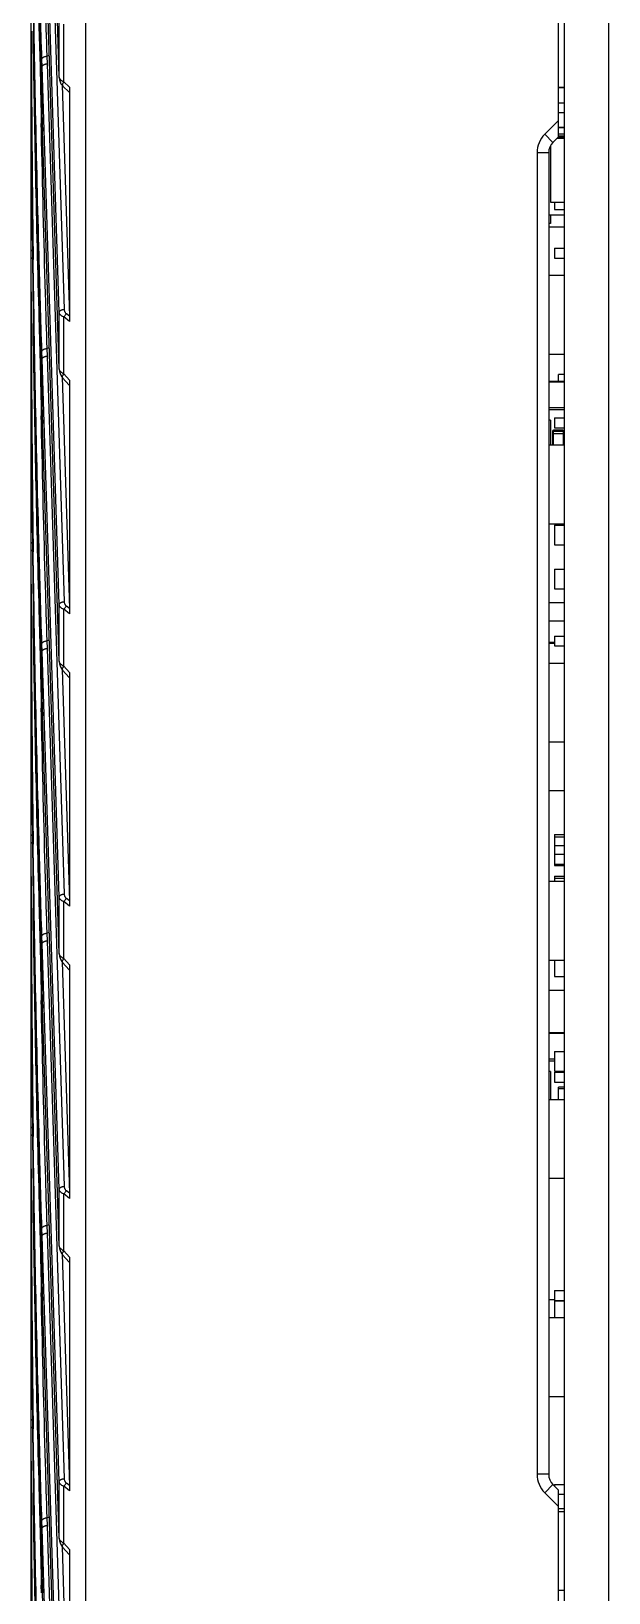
# Model space of a CAD drawing. Header units: millimetres. Extents: x 1409 to 26878, y 589 to 5187.
# Drawn here: x 1639.2 to 1669, y 1401.1 to 1481.6 of the extents above; entities that cross this region are included whole.
import ezdxf

# ---------------------------------------------------------------- set-up
doc = ezdxf.new("R2010")
doc.units = ezdxf.units.MM

msp = doc.modelspace()

# ---------------------------------------------------------------- linework, layer by layer
at = {"color": 7, "linetype": 'Continuous'}
for p, q in [((1666.7257, 1564.7998), (1666.7257, 1227.2998)), ((1669.0257, 1227.2998), (1669.0257, 1564.7998)), ((1639.2257, 1232.2555), (1639.2257, 1559.8441)), ((1642.0257, 1529.3441), (1642.0257, 1262.7555)), ((1640.671, 1479.2066), (1639.7876, 1506.9413)), ((1640.6713, 1479.2162), (1639.7878, 1506.9509)), ((1640.6713, 1467.0817), (1639.7878, 1494.8164)), ((1640.9447, 1467.2417), (1640.0613, 1494.9764)), ((1640.671, 1464.1638), (1639.8002, 1491.5024)), ((1640.6713, 1464.1733), (1639.8004, 1491.5119)), ((1666.4257, 1476.1248), (1666.4257, 1483.06)), ((1640.6713, 1479.2162), (1640.6713, 1482.194)), ((1640.9117, 1478.9633), (1640.9117, 1481.9411)), ((1639.2258, 1481.5778), (1639.2908, 1469.9594)), ((1639.7878, 1479.741), (1639.7753, 1480.1342)), ((1640.1564, 1480.3203), (1640.0488, 1480.2942)), ((1640.0613, 1479.901), (1640.0488, 1480.2942)), ((1639.7878, 1476.8327), (1639.7878, 1479.741)), ((1640.6713, 1452.0063), (1639.7878, 1479.741)), ((1640.9447, 1452.1663), (1640.0613, 1479.901)), ((1640.671, 1479.2066), (1640.6713, 1479.2162)), ((1640.8171, 1478.7926), (1641.1965, 1466.88)), ((1641.1891, 1478.4335), (1640.8604, 1478.7458)), ((1641.2008, 1478.6886), (1640.9117, 1478.9633)), ((1641.2008, 1478.6886), (1641.2008, 1466.6144)), ((1666.4257, 1478.7014), (1666.7257, 1478.7014)), ((1666.4257, 1478.6778), (1666.7257, 1478.6778)), ((1666.4257, 1477.8888), (1666.7257, 1477.8888)), ((1639.7878, 1476.8327), (1639.7834, 1476.9702)), ((1639.7878, 1476.8327), (1639.7837, 1476.9702)), ((1666.4257, 1476.9733), (1665.7211, 1476.2687)), ((1666.4257, 1477.3808), (1666.7257, 1477.3808)), ((1639.7526, 1476.4259), (1639.7442, 1476.8223)), ((1639.7876, 1476.8231), (1639.7878, 1476.8327)), ((1639.7876, 1476.8231), (1639.8002, 1476.427)), ((1639.7881, 1476.8231), (1639.7878, 1476.8327)), ((1639.7881, 1476.8231), (1639.7878, 1476.8327)), ((1639.8004, 1476.4366), (1639.7881, 1476.8231)), ((1639.8002, 1476.427), (1639.8004, 1476.4366)), ((1640.671, 1449.0884), (1639.8002, 1476.427)), ((1640.6713, 1449.098), (1639.8004, 1476.4366)), ((1666.1454, 1475.8445), (1665.7211, 1476.2687)), ((1666.4257, 1476.1248), (1666.1454, 1475.8445)), ((1666.4074, 1476.1065), (1666.7257, 1476.1065)), ((1666.4257, 1476.6185), (1666.7257, 1476.6185)), ((1666.7257, 1476.6139), (1666.4257, 1476.6139)), ((1666.7257, 1476.2639), (1666.4257, 1476.2639)), ((1666.4257, 1476.1816), (1666.7257, 1476.1816)), ((1665.3257, 1475.3142), (1665.3257, 1407.1605)), ((1665.9257, 1475.3142), (1665.3257, 1475.3142)), ((1665.9257, 1475.3142), (1665.9257, 1407.1605)), ((1666.0257, 1475.6844), (1666.0257, 1472.7577)), ((1666.3606, 1476.0597), (1666.7257, 1476.0597)), ((1665.9257, 1472.1176), (1666.7257, 1472.1176)), ((1666.0257, 1472.7577), (1666.7257, 1472.7577)), ((1666.0257, 1472.1176), (1666.0257, 1471.6639)), ((1666.2257, 1472.7577), (1666.2257, 1472.3808)), ((1666.2257, 1472.3808), (1666.7257, 1472.3808)), ((1666.0257, 1471.6639), (1665.9257, 1471.6639)), ((1665.9257, 1471.4918), (1666.7257, 1471.4918)), ((1639.2324, 1466.5024), (1639.2257, 1469.8066)), ((1639.2296, 1466.8982), (1639.2257, 1469.8066)), ((1666.2257, 1470.3888), (1666.2257, 1469.8808)), ((1666.2257, 1470.3888), (1666.7257, 1470.3888)), ((1666.2257, 1469.8808), (1666.7257, 1469.8808)), ((1665.9257, 1468.9918), (1666.7257, 1468.9918)), ((1639.2258, 1466.5025), (1639.2257, 1466.8982)), ((1639.2258, 1466.5024), (1639.2908, 1454.884)), ((1639.2307, 1466.5024), (1639.2296, 1466.8982)), ((1640.6713, 1464.1733), (1640.6713, 1467.0817)), ((1640.9117, 1463.9062), (1640.9117, 1466.8432)), ((1641.2008, 1466.6144), (1640.9117, 1466.8432)), ((1641.1965, 1466.88), (1641.0409, 1467.0032)), ((1639.7878, 1464.6656), (1639.7753, 1465.0589)), ((1640.1564, 1465.2449), (1640.0488, 1465.2188)), ((1640.0613, 1464.8256), (1640.0488, 1465.2188)), ((1640.9447, 1437.0909), (1640.0613, 1464.8256)), ((1665.9257, 1464.9278), (1666.7257, 1464.9278)), ((1639.7878, 1461.7573), (1639.7878, 1464.6656)), ((1640.6713, 1436.9309), (1639.7878, 1464.6656)), ((1640.671, 1464.1638), (1640.6713, 1464.1733)), ((1640.8163, 1463.7399), (1641.1965, 1451.8046)), ((1641.1896, 1463.3228), (1640.8444, 1463.7051)), ((1641.2008, 1463.586), (1640.9117, 1463.9062)), ((1641.2008, 1463.586), (1641.2008, 1451.539)), ((1666.7257, 1463.519), (1665.9257, 1463.519)), ((1665.9257, 1463.4897), (1666.7257, 1463.4897)), ((1666.4257, 1463.519), (1666.4257, 1463.869)), ((1666.7257, 1463.869), (1666.4257, 1463.869)), ((1639.7526, 1461.3505), (1639.7442, 1461.7469)), ((1639.7876, 1461.7477), (1639.7878, 1461.7573)), ((1639.7876, 1461.7477), (1639.8002, 1461.3516)), ((1639.7881, 1461.7478), (1639.7878, 1461.7573)), ((1639.7881, 1461.7478), (1639.7878, 1461.7573)), ((1639.8004, 1461.3612), (1639.7881, 1461.7478)), ((1666.7257, 1462.1483), (1665.9257, 1462.1483)), ((1665.9257, 1462.0776), (1666.7257, 1462.0776)), ((1666.2257, 1461.6388), (1666.2257, 1461.1308)), ((1666.2257, 1461.6388), (1666.7257, 1461.6388)), ((1639.8002, 1461.3516), (1639.8004, 1461.3612)), ((1640.671, 1434.013), (1639.8002, 1461.3516)), ((1640.6713, 1434.0226), (1639.8004, 1461.3612)), ((1666.0257, 1461.519), (1665.9257, 1461.519)), ((1666.0257, 1461.519), (1666.0257, 1460.2418)), ((1666.1257, 1460.9575), (1666.1257, 1460.2418)), ((1666.1257, 1460.9575), (1666.6757, 1460.9575)), ((1666.6757, 1460.8075), (1666.1257, 1460.8075)), ((1666.1757, 1460.2418), (1666.1757, 1461.0075)), ((1666.6757, 1461.0075), (1666.1757, 1461.0075)), ((1666.2257, 1461.1308), (1666.7257, 1461.1308)), ((1666.6757, 1461.0075), (1666.6757, 1460.2418)), ((1665.9257, 1460.2418), (1666.7257, 1460.2418)), ((1665.9257, 1456.1778), (1666.7257, 1456.1778)), ((1666.2257, 1456.1065), (1666.2257, 1455.0905)), ((1666.2257, 1456.1065), (1666.7257, 1456.1065)), ((1639.2324, 1451.427), (1639.2257, 1454.7312)), ((1639.2296, 1451.8228), (1639.2257, 1454.7312)), ((1666.2257, 1455.0905), (1666.7257, 1455.0905)), ((1666.2257, 1453.8445), (1666.2257, 1452.8285)), ((1666.2257, 1453.8445), (1666.7257, 1453.8445)), ((1666.2257, 1452.8285), (1666.7257, 1452.8285)), ((1640.6713, 1449.098), (1640.6713, 1452.0063)), ((1641.1965, 1451.8046), (1641.0409, 1451.9278)), ((1665.9257, 1452.1176), (1666.7257, 1452.1176)), ((1639.2258, 1451.4271), (1639.2257, 1451.8228)), ((1639.2258, 1451.427), (1639.2908, 1439.8086)), ((1639.2307, 1451.427), (1639.2296, 1451.8228)), ((1640.9117, 1448.8308), (1640.9117, 1451.7678)), ((1641.2008, 1451.539), (1640.9117, 1451.7678)), ((1665.9257, 1451.1778), (1666.7257, 1451.1778)), ((1666.2257, 1450.3888), (1666.2257, 1449.8808)), ((1666.2257, 1450.3888), (1666.7257, 1450.3888)), ((1639.7878, 1449.5902), (1639.7753, 1449.9835)), ((1640.6713, 1421.8555), (1639.7878, 1449.5902)), ((1639.7878, 1446.6819), (1639.7878, 1449.5902)), ((1640.1564, 1450.1695), (1640.0488, 1450.1435)), ((1640.0613, 1449.7502), (1640.0488, 1450.1435)), ((1640.9447, 1422.0155), (1640.0613, 1449.7502)), ((1666.2257, 1450.0547), (1665.9257, 1450.0547)), ((1665.9257, 1450.0254), (1666.2257, 1450.0254)), ((1666.2257, 1449.8808), (1666.7257, 1449.8808)), ((1640.671, 1449.0884), (1640.6713, 1449.098)), ((1641.2008, 1448.5106), (1640.9117, 1448.8308)), ((1665.9257, 1448.9918), (1666.7257, 1448.9918)), ((1640.8163, 1448.6646), (1641.1965, 1436.7292)), ((1641.1896, 1448.2474), (1640.8444, 1448.6297)), ((1641.2008, 1448.5106), (1641.2008, 1436.4636)), ((1639.7526, 1446.2751), (1639.7442, 1446.6715)), ((1639.7876, 1446.6724), (1639.7878, 1446.6819)), ((1639.7876, 1446.6724), (1639.8002, 1446.2762)), ((1639.7881, 1446.6724), (1639.7878, 1446.6819)), ((1639.7881, 1446.6724), (1639.7878, 1446.6819)), ((1639.8004, 1446.2858), (1639.7881, 1446.6724)), ((1639.8002, 1446.2762), (1639.8004, 1446.2858)), ((1640.6713, 1418.9472), (1639.8004, 1446.2858)), ((1640.671, 1418.9376), (1639.8002, 1446.2762)), ((1665.9257, 1444.9278), (1666.7257, 1444.9278)), ((1665.9257, 1442.4278), (1666.7257, 1442.4278)), ((1666.2257, 1440.1506), (1666.2257, 1438.5624)), ((1666.2257, 1440.1506), (1666.7257, 1440.1506)), ((1666.2257, 1440.0385), (1666.7257, 1440.0385)), ((1639.2324, 1436.3517), (1639.2257, 1439.6558)), ((1639.2296, 1436.7474), (1639.2257, 1439.6558)), ((1666.2257, 1439.5784), (1666.7257, 1439.5784)), ((1666.2257, 1439.1388), (1666.7257, 1439.1388)), ((1666.2257, 1438.6308), (1666.7257, 1438.6308)), ((1666.2257, 1438.5624), (1666.7257, 1438.5624)), ((1665.9257, 1437.7418), (1666.7257, 1437.7418)), ((1666.2257, 1438.0066), (1666.2257, 1437.7418)), ((1666.2257, 1438.0066), (1666.7257, 1438.0066)), ((1666.2257, 1437.8946), (1666.7257, 1437.8946)), ((1639.2258, 1436.3517), (1639.2257, 1436.7474)), ((1639.2307, 1436.3516), (1639.2296, 1436.7474)), ((1640.6713, 1434.0226), (1640.6713, 1436.9309)), ((1640.9117, 1433.7554), (1640.9117, 1436.6924)), ((1641.2008, 1436.4636), (1640.9117, 1436.6924)), ((1641.1965, 1436.7292), (1641.0409, 1436.8524)), ((1639.2258, 1436.3516), (1639.2908, 1424.7332)), ((1640.1564, 1435.0941), (1640.0488, 1435.0681)), ((1640.0613, 1434.6748), (1640.0488, 1435.0681)), ((1639.7878, 1434.5149), (1639.7753, 1434.9081)), ((1640.6713, 1406.7801), (1639.7878, 1434.5149)), ((1639.7878, 1431.6065), (1639.7878, 1434.5149)), ((1640.9447, 1406.9401), (1640.0613, 1434.6748)), ((1640.671, 1434.013), (1640.6713, 1434.0226)), ((1640.8163, 1433.5892), (1641.1965, 1421.6538)), ((1641.1896, 1433.172), (1640.8444, 1433.5543)), ((1641.2008, 1433.4353), (1640.9117, 1433.7554)), ((1641.2008, 1433.4353), (1641.2008, 1421.3882)), ((1665.9257, 1433.6778), (1666.7257, 1433.6778)), ((1666.2257, 1433.6778), (1666.2257, 1432.8285)), ((1666.2257, 1432.8285), (1666.7257, 1432.8285)), ((1665.9257, 1432.1176), (1666.7257, 1432.1176)), ((1639.7526, 1431.1998), (1639.7442, 1431.5961)), ((1639.7876, 1431.597), (1639.7878, 1431.6065)), ((1639.7876, 1431.597), (1639.8002, 1431.2008)), ((1639.7881, 1431.597), (1639.7878, 1431.6065)), ((1639.7881, 1431.597), (1639.7878, 1431.6065)), ((1639.8004, 1431.2104), (1639.7881, 1431.597)), ((1639.8002, 1431.2008), (1639.8004, 1431.2104)), ((1640.671, 1403.8622), (1639.8002, 1431.2008)), ((1640.6713, 1403.8718), (1639.8004, 1431.2104)), ((1666.7257, 1429.93), (1665.9257, 1429.93)), ((1665.9257, 1429.9007), (1666.7257, 1429.9007)), ((1666.2257, 1428.9681), (1666.2257, 1427.9521)), ((1666.2257, 1428.9681), (1666.7257, 1428.9681)), ((1666.2257, 1428.5593), (1665.9257, 1428.5593)), ((1665.9257, 1428.4886), (1666.2257, 1428.4886)), ((1666.0257, 1427.93), (1665.9257, 1427.93)), ((1666.0257, 1427.93), (1666.0257, 1426.4918)), ((1666.2257, 1427.9521), (1666.7257, 1427.9521)), ((1666.2257, 1427.8888), (1666.2257, 1427.3808)), ((1666.2257, 1427.8888), (1666.7257, 1427.8888)), ((1666.2257, 1427.3808), (1666.7257, 1427.3808)), ((1666.4257, 1426.4918), (1666.4257, 1427.13)), ((1666.7257, 1427.13), (1666.4257, 1427.13)), ((1666.7257, 1427.03), (1666.4257, 1427.03)), ((1665.9257, 1426.4918), (1666.7257, 1426.4918)), ((1639.2324, 1421.2763), (1639.2257, 1424.5805)), ((1639.2296, 1421.672), (1639.2257, 1424.5805)), ((1665.9257, 1422.4278), (1666.7257, 1422.4278)), ((1639.2258, 1421.2764), (1639.2257, 1421.672)), ((1639.2307, 1421.2763), (1639.2296, 1421.672)), ((1640.6713, 1418.9472), (1640.6713, 1421.8555)), ((1640.9117, 1418.68), (1640.9117, 1421.617)), ((1641.2008, 1421.3882), (1640.9117, 1421.617)), ((1641.1965, 1421.6538), (1641.0409, 1421.777)), ((1639.2258, 1421.2763), (1639.2908, 1409.6578)), ((1639.7878, 1419.4395), (1639.7753, 1419.8327)), ((1640.1564, 1420.0187), (1640.0488, 1419.9927)), ((1640.0613, 1419.5995), (1640.0488, 1419.9927)), ((1640.6713, 1391.7048), (1639.7878, 1419.4395)), ((1639.7878, 1416.5311), (1639.7878, 1419.4395)), ((1640.9447, 1391.8647), (1640.0613, 1419.5995)), ((1640.671, 1418.9376), (1640.6713, 1418.9472)), ((1640.8163, 1418.5138), (1641.1965, 1406.5785)), ((1641.1896, 1418.0966), (1640.8444, 1418.4789)), ((1641.2008, 1418.3599), (1640.9117, 1418.68)), ((1641.2008, 1418.3599), (1641.2008, 1406.3128)), ((1639.7526, 1416.1244), (1639.7442, 1416.5207)), ((1639.7876, 1416.5216), (1639.7878, 1416.5311)), ((1639.7876, 1416.5216), (1639.8002, 1416.1254)), ((1639.7881, 1416.5216), (1639.7878, 1416.5311)), ((1639.7881, 1416.5216), (1639.7878, 1416.5311)), ((1639.8004, 1416.135), (1639.7881, 1416.5216)), ((1666.2257, 1416.6388), (1666.2257, 1416.1308)), ((1666.2257, 1416.6388), (1666.7257, 1416.6388)), ((1639.8002, 1416.1254), (1639.8004, 1416.135)), ((1640.671, 1388.7868), (1639.8002, 1416.1254)), ((1640.6713, 1388.7964), (1639.8004, 1416.135)), ((1665.9257, 1416.1816), (1666.2257, 1416.1816)), ((1666.2257, 1416.1308), (1666.7257, 1416.1308)), ((1666.2257, 1416.1065), (1666.2257, 1415.2418)), ((1666.2257, 1416.1065), (1666.7257, 1416.1065)), ((1665.9257, 1415.2418), (1666.7257, 1415.2418)), ((1665.9257, 1411.1778), (1666.7257, 1411.1778)), ((1639.2324, 1406.2009), (1639.2257, 1409.5051)), ((1639.2296, 1406.5966), (1639.2257, 1409.5051)), ((1665.9257, 1407.1605), (1665.3257, 1407.1605)), ((1639.2258, 1406.201), (1639.2257, 1406.5966)), ((1639.2258, 1406.2009), (1639.2908, 1394.5825)), ((1639.2307, 1406.2009), (1639.2296, 1406.5966)), ((1640.6713, 1403.8718), (1640.6713, 1406.7801)), ((1640.9117, 1403.6046), (1640.9117, 1406.5417)), ((1641.2008, 1406.3128), (1640.9117, 1406.5417)), ((1641.1965, 1406.5785), (1641.0409, 1406.7016)), ((1666.1454, 1406.6301), (1665.7211, 1406.2059)), ((1665.7211, 1406.2059), (1666.4257, 1405.5013)), ((1666.1454, 1406.6301), (1666.4257, 1406.3498)), ((1666.2257, 1406.6388), (1666.2257, 1406.5498)), ((1666.2257, 1406.6388), (1666.7257, 1406.6388)), ((1666.4257, 1396.6414), (1666.4257, 1406.3498)), ((1666.4257, 1406.1308), (1666.7257, 1406.1308)), ((1666.4257, 1405.3888), (1666.7257, 1405.3888)), ((1666.4257, 1405.2418), (1666.7257, 1405.2418)), ((1639.7878, 1404.3641), (1639.7753, 1404.7573)), ((1640.1564, 1404.9434), (1640.0488, 1404.9173)), ((1640.0613, 1404.5241), (1640.0488, 1404.9173)), ((1640.9447, 1376.7894), (1640.0613, 1404.5241)), ((1640.6713, 1376.6294), (1639.7878, 1404.3641)), ((1639.7878, 1401.4557), (1639.7878, 1404.3641)), ((1640.671, 1403.8622), (1640.6713, 1403.8718)), ((1641.2008, 1403.2845), (1640.9117, 1403.6046)), ((1640.8163, 1403.4384), (1641.1965, 1391.5031)), ((1641.1896, 1403.0212), (1640.8444, 1403.4036)), ((1641.2008, 1403.2845), (1641.2008, 1391.2374)), ((1639.7526, 1401.049), (1639.7442, 1401.4453)), ((1639.7876, 1401.4462), (1639.7878, 1401.4557)), ((1639.7876, 1401.4462), (1639.8002, 1401.0501)), ((1639.7881, 1401.4462), (1639.7878, 1401.4557)), ((1639.8004, 1401.0596), (1639.7881, 1401.4462)), ((1639.8002, 1401.0501), (1639.8004, 1401.0596)), ((1640.6713, 1373.721), (1639.8004, 1401.0596)), ((1666.4257, 1401.1778), (1666.7257, 1401.1778))]:
    msp.add_line(p, q, dxfattribs=at)
for points in [[(1639.2956, 1499.6727), (1639.4837, 1488.2027), (1639.7876, 1476.8231)], [(1639.2908, 1485.0348), (1639.479, 1473.346), (1639.7876, 1461.7477)], [(1640.671, 1479.2066), (1640.6729, 1479.1716), (1640.689, 1479.063), (1640.7189, 1478.9632), (1640.7619, 1478.8723), (1640.8182, 1478.791), (1640.8604, 1478.7458)], [(1639.2908, 1469.9594), (1639.479, 1458.2706), (1639.7876, 1446.6724)], [(1640.671, 1464.1638), (1640.6726, 1464.1338), (1640.6872, 1464.0272), (1640.7144, 1463.9289), (1640.7532, 1463.8384), (1640.8034, 1463.756), (1640.8444, 1463.7051)], [(1639.2908, 1454.884), (1639.479, 1443.1952), (1639.7876, 1431.597)], [(1640.671, 1449.0884), (1640.6726, 1449.0584), (1640.6872, 1448.9518), (1640.7144, 1448.8535), (1640.7532, 1448.763), (1640.8034, 1448.6807), (1640.8444, 1448.6297)], [(1639.2908, 1439.8086), (1639.479, 1428.1198), (1639.7876, 1416.5216)], [(1640.671, 1434.013), (1640.6726, 1433.983), (1640.6872, 1433.8764), (1640.7144, 1433.7781), (1640.7532, 1433.6876), (1640.8034, 1433.6053), (1640.8444, 1433.5543)], [(1639.2908, 1424.7332), (1639.479, 1413.0444), (1639.7876, 1401.4462)], [(1640.671, 1418.9376), (1640.6726, 1418.9076), (1640.6872, 1418.801), (1640.7144, 1418.7027), (1640.7532, 1418.6122), (1640.8034, 1418.5299), (1640.8444, 1418.4789)], [(1639.2908, 1409.6578), (1639.479, 1397.969), (1639.7876, 1386.3708)], [(1640.671, 1403.8622), (1640.6726, 1403.8322), (1640.6872, 1403.7256), (1640.7144, 1403.6273), (1640.7532, 1403.5369), (1640.8034, 1403.4545), (1640.8444, 1403.4035)]]:
    msp.add_lwpolyline(points, dxfattribs=at)
for centre, radius, start, end in [((2748.0824, 1500.1075), 1108.5828, 180.9348251, 181.203557), ((2747.8379, 1481.9735), 1108.6121, 180.0204455, 180.3999884), ((2747.7783, 1484.8816), 1108.5526, 180.170759, 180.5503144), ((1640.8696, 1479.2319), 0.1989, 184.544069, 187.19051), ((1666.6757, 1475.3142), 1.35, 135, 180), ((1666.6757, 1475.3142), 0.75, 135, 180), ((2747.6774, 1481.9724), 1108.4516, 180.3999895, 180.6288268), ((2747.5522, 1484.8795), 1108.3265, 180.550317, 180.7791604), ((2747.496, 1481.9704), 1108.2702, 180.6288276, 180.7996229), ((2747.8379, 1466.8981), 1108.6121, 180.0204455, 180.3999884), ((2747.7783, 1469.8062), 1108.5526, 180.170759, 180.5503144), ((2748.0844, 1485.0321), 1108.5847, 180.9322898, 181.2035569), ((1640.8715, 1464.1893), 0.2008, 184.546747, 187.154097), ((1666.1757, 1460.9575), 0.05, 90, 180), ((2747.6774, 1466.897), 1108.4516, 180.3999895, 180.6288268), ((2747.5522, 1469.8041), 1108.3265, 180.550317, 180.7791604), ((2747.496, 1466.895), 1108.2702, 180.6288276, 180.7996229), ((2748.0844, 1469.9568), 1108.5847, 180.9322898, 181.2035569), ((2747.8379, 1451.8227), 1108.6121, 180.0204455, 180.3999884), ((2747.7783, 1454.7309), 1108.5526, 180.170759, 180.5503144), ((1640.8715, 1449.1139), 0.2008, 184.546747, 187.154097), ((2747.6774, 1451.8216), 1108.4516, 180.3999895, 180.6288268), ((2747.5522, 1454.7287), 1108.3265, 180.550317, 180.7791604), ((2747.496, 1451.8197), 1108.2702, 180.6288276, 180.7996229), ((2748.0844, 1454.8814), 1108.5847, 180.9322898, 181.2035569), ((2747.8379, 1436.7473), 1108.6121, 180.0204455, 180.3999884), ((2747.7783, 1439.6555), 1108.5526, 180.170759, 180.5503144), ((1640.8715, 1434.0385), 0.2008, 184.546747, 187.154097), ((2747.6774, 1436.7462), 1108.4516, 180.3999895, 180.6288268), ((2747.5522, 1439.6533), 1108.3265, 180.550317, 180.7791604), ((2747.496, 1436.7443), 1108.2702, 180.6288276, 180.7996229), ((2748.0844, 1439.806), 1108.5847, 180.9322898, 181.2035569), ((2747.8379, 1421.672), 1108.6121, 180.0204455, 180.3999884), ((2747.7783, 1424.5801), 1108.5526, 180.170759, 180.5503144), ((1640.8715, 1418.9631), 0.2008, 184.546747, 187.154097), ((2747.6774, 1421.6709), 1108.4516, 180.3999895, 180.6288268), ((2747.5522, 1424.578), 1108.3265, 180.550317, 180.7791604), ((2747.496, 1421.6689), 1108.2702, 180.6288276, 180.7996229), ((1666.6757, 1407.1605), 1.35, 180, 225), ((1666.6757, 1407.1605), 0.75, 180, 225), ((2747.8379, 1406.5966), 1108.6121, 180.0204455, 180.3999884), ((2747.7783, 1409.5047), 1108.5526, 180.170759, 180.5503144), ((2748.0844, 1424.7306), 1108.5847, 180.9322898, 181.2035569), ((1640.8715, 1403.8877), 0.2008, 184.546747, 187.154097)]:
    msp.add_arc(centre, radius, start, end, dxfattribs=at)
for points, knots in [([(1639.7753, 1480.1342), (1639.7233, 1481.786), (1639.5299, 1488.3931), (1639.3956, 1495.002), (1639.3282, 1499.9589)], [0, 0, 0, 0, 0.250013, 1, 1, 1, 1]), ([(1640.0488, 1480.2942), (1640.0194, 1481.228), (1639.9065, 1484.9634), (1639.8125, 1488.6992), (1639.7526, 1491.5013)], [0, 0, 0, 0, 0.2500079, 1, 1, 1, 1]), ([(1639.7834, 1476.9702), (1639.7541, 1477.8954), (1639.6412, 1481.5965), (1639.5469, 1485.2982), (1639.4867, 1488.0746)], [0, 0, 0, 0, 0.2500079, 1, 1, 1, 1]), ([(1639.7753, 1465.0589), (1639.7233, 1466.7106), (1639.5299, 1473.3177), (1639.3956, 1479.9265), (1639.3282, 1484.8833)], [0, 0, 0, 0, 0.250013, 1, 1, 1, 1]), ([(1639.7878, 1461.7573), (1639.7352, 1463.4088), (1639.5394, 1470.015), (1639.4029, 1476.623), (1639.3337, 1481.5792)], [0, 0, 0, 0, 0.2500131, 1, 1, 1, 1]), ([(1639.7753, 1480.1342), (1639.7761, 1480.1441), (1639.7814, 1480.1647), (1639.7988, 1480.1931), (1639.8249, 1480.2192), (1639.8589, 1480.2424), (1639.8996, 1480.2621), (1639.9458, 1480.2778), (1639.9961, 1480.2889), (1640.031, 1480.293), (1640.0488, 1480.2942)], [0, 0, 0, 0, 0.0877156, 0.1835319, 0.2911303, 0.4118983, 0.5453641, 0.6897352, 0.8423839, 1, 1, 1, 1]), ([(1639.7878, 1479.741), (1639.7886, 1479.7509), (1639.7939, 1479.7714), (1639.8113, 1479.7998), (1639.8374, 1479.8259), (1639.8714, 1479.8491), (1639.9121, 1479.8689), (1639.9583, 1479.8845), (1640.0086, 1479.8956), (1640.0435, 1479.8998), (1640.0613, 1479.901)], [0, 0, 0, 0, 0.0877209, 0.1835543, 0.2911708, 0.4119503, 0.5454179, 0.68978, 0.84241, 1, 1, 1, 1]), ([(1640.7464, 1479.0657), (1640.7263, 1479.0859), (1640.7005, 1479.1195), (1640.6794, 1479.1695), (1640.6738, 1479.1946), (1640.6722, 1479.207)], [0, 0, 0, 0, 0.5272486, 0.7682594, 1, 1, 1, 1]), ([(1640.9117, 1478.9633), (1640.8949, 1478.9697), (1640.8628, 1478.9835), (1640.8184, 1479.008), (1640.7796, 1479.0351), (1640.7567, 1479.0553), (1640.7464, 1479.0657)], [0, 0, 0, 0, 0.2759685, 0.5344962, 0.775567, 1, 1, 1, 1]), ([(1640.8604, 1478.7458), (1640.8582, 1478.7479), (1640.8541, 1478.7526), (1640.8475, 1478.7638), (1640.8427, 1478.7813), (1640.8423, 1478.8053), (1640.847, 1478.8327), (1640.8565, 1478.863), (1640.8707, 1478.8954), (1640.8892, 1478.9294), (1640.9038, 1478.9519), (1640.9117, 1478.9633)], [0, 0, 0, 0, 0.0383321, 0.0777651, 0.1634818, 0.2631029, 0.3792778, 0.5124746, 0.6617053, 0.8251537, 1, 1, 1, 1]), ([(1640.0488, 1465.2188), (1640.0194, 1466.1527), (1639.9065, 1469.888), (1639.8125, 1473.6238), (1639.7526, 1476.4259)], [0, 0, 0, 0, 0.2500079, 1, 1, 1, 1]), ([(1639.2257, 1470.2023), (1639.2257, 1470.2112), (1639.2287, 1470.2296), (1639.2413, 1470.2559), (1639.2616, 1470.2803), (1639.2788, 1470.2942), (1639.2884, 1470.3009)], [0, 0, 0, 0, 0.2203405, 0.4544771, 0.7124875, 1, 1, 1, 1]), ([(1639.2257, 1469.8066), (1639.2257, 1469.8157), (1639.2288, 1469.8346), (1639.242, 1469.8613), (1639.2631, 1469.8861), (1639.281, 1469.9002), (1639.2909, 1469.9069)], [0, 0, 0, 0, 0.2194627, 0.4531899, 0.7115093, 1, 1, 1, 1]), ([(1639.7753, 1449.9835), (1639.7233, 1451.6352), (1639.5299, 1458.2423), (1639.3956, 1464.8511), (1639.3282, 1469.8079)], [0, 0, 0, 0, 0.250013, 1, 1, 1, 1]), ([(1640.6713, 1467.0817), (1640.672, 1467.0916), (1640.6773, 1467.1121), (1640.6947, 1467.1405), (1640.7209, 1467.1666), (1640.7548, 1467.1898), (1640.7955, 1467.2095), (1640.8417, 1467.2252), (1640.892, 1467.2363), (1640.927, 1467.2404), (1640.9447, 1467.2417)], [0, 0, 0, 0, 0.0877209, 0.1835543, 0.2911708, 0.4119503, 0.5454179, 0.68978, 0.84241, 1, 1, 1, 1]), ([(1641.0409, 1467.0032), (1641.0232, 1467.0172), (1641.001, 1467.0437), (1640.9797, 1467.0829), (1640.9631, 1467.1235), (1640.9497, 1467.1765), (1640.9454, 1467.22), (1640.9447, 1467.2417)], [0, 0, 0, 0, 0.2566949, 0.3820893, 0.5063854, 0.7532511, 1, 1, 1, 1]), ([(1639.7878, 1446.6819), (1639.7352, 1448.3334), (1639.5394, 1454.9396), (1639.4029, 1461.5476), (1639.3337, 1466.5039)], [0, 0, 0, 0, 0.2500131, 1, 1, 1, 1]), ([(1640.9117, 1466.8432), (1640.8936, 1466.849), (1640.8592, 1466.8618), (1640.8118, 1466.8856), (1640.771, 1466.913), (1640.737, 1466.9431), (1640.7099, 1466.9754), (1640.6897, 1467.0096), (1640.6765, 1467.0451), (1640.6722, 1467.0696), (1640.6713, 1467.0817)], [0, 0, 0, 0, 0.1589041, 0.3063413, 0.4424716, 0.5681485, 0.6847413, 0.7940911, 0.8983563, 1, 1, 1, 1]), ([(1640.9117, 1466.8432), (1640.9203, 1466.858), (1640.9388, 1466.8871), (1640.9699, 1466.9287), (1641.0039, 1466.9678), (1641.0284, 1466.9919), (1641.0409, 1467.0032)], [0, 0, 0, 0, 0.2480178, 0.501621, 0.7544025, 1, 1, 1, 1]), ([(1639.7753, 1465.0589), (1639.7761, 1465.0688), (1639.7814, 1465.0893), (1639.7988, 1465.1177), (1639.8249, 1465.1438), (1639.8589, 1465.167), (1639.8996, 1465.1867), (1639.9458, 1465.2024), (1639.9961, 1465.2135), (1640.031, 1465.2176), (1640.0488, 1465.2188)], [0, 0, 0, 0, 0.0877156, 0.1835319, 0.2911303, 0.4118983, 0.5453641, 0.6897352, 0.8423839, 1, 1, 1, 1]), ([(1639.7878, 1464.6656), (1639.7886, 1464.6755), (1639.7939, 1464.6961), (1639.8113, 1464.7244), (1639.8374, 1464.7505), (1639.8714, 1464.7738), (1639.9121, 1464.7935), (1639.9583, 1464.8091), (1640.0086, 1464.8203), (1640.0435, 1464.8244), (1640.0613, 1464.8256)], [0, 0, 0, 0, 0.0877209, 0.1835543, 0.2911708, 0.4119503, 0.5454179, 0.68978, 0.84241, 1, 1, 1, 1]), ([(1640.747, 1464.0181), (1640.7365, 1464.0292), (1640.7176, 1464.0519), (1640.6951, 1464.0885), (1640.6795, 1464.1259), (1640.6738, 1464.1516), (1640.6722, 1464.1642)], [0, 0, 0, 0, 0.2742863, 0.5299512, 0.7704032, 1, 1, 1, 1]), ([(1640.9117, 1463.9062), (1640.895, 1463.9136), (1640.863, 1463.9294), (1640.8188, 1463.9564), (1640.7801, 1463.9858), (1640.7573, 1464.0072), (1640.747, 1464.0181)], [0, 0, 0, 0, 0.2746289, 0.5328203, 0.7744324, 1, 1, 1, 1]), ([(1640.8444, 1463.7051), (1640.8425, 1463.7072), (1640.8392, 1463.7117), (1640.834, 1463.7226), (1640.8311, 1463.7391), (1640.833, 1463.7615), (1640.8397, 1463.7868), (1640.8513, 1463.8146), (1640.8674, 1463.8443), (1640.8877, 1463.8753), (1640.9033, 1463.8958), (1640.9117, 1463.9062)], [0, 0, 0, 0, 0.0369698, 0.0751187, 0.1587269, 0.257037, 0.3727406, 0.5062991, 0.6567254, 0.8222183, 1, 1, 1, 1]), ([(1640.0488, 1450.1435), (1640.0194, 1451.0773), (1639.9065, 1454.8126), (1639.8125, 1458.5484), (1639.7526, 1461.3505)], [0, 0, 0, 0, 0.2500079, 1, 1, 1, 1]), ([(1639.2257, 1455.1269), (1639.2257, 1455.1358), (1639.2287, 1455.1543), (1639.2413, 1455.1805), (1639.2616, 1455.2049), (1639.2788, 1455.2188), (1639.2884, 1455.2255)], [0, 0, 0, 0, 0.2203405, 0.4544771, 0.7124875, 1, 1, 1, 1]), ([(1639.2257, 1454.7312), (1639.2257, 1454.7403), (1639.2288, 1454.7592), (1639.242, 1454.7859), (1639.2631, 1454.8107), (1639.281, 1454.8248), (1639.2909, 1454.8315)], [0, 0, 0, 0, 0.2194627, 0.4531899, 0.7115093, 1, 1, 1, 1]), ([(1639.7753, 1434.9081), (1639.7233, 1436.5598), (1639.5299, 1443.1669), (1639.3956, 1449.7757), (1639.3282, 1454.7326)], [0, 0, 0, 0, 0.250013, 1, 1, 1, 1]), ([(1640.6713, 1452.0063), (1640.672, 1452.0162), (1640.6773, 1452.0367), (1640.6947, 1452.0651), (1640.7209, 1452.0912), (1640.7548, 1452.1144), (1640.7955, 1452.1341), (1640.8417, 1452.1498), (1640.892, 1452.1609), (1640.927, 1452.1651), (1640.9447, 1452.1663)], [0, 0, 0, 0, 0.0877209, 0.1835543, 0.2911708, 0.4119503, 0.5454179, 0.68978, 0.84241, 1, 1, 1, 1]), ([(1640.9117, 1451.7678), (1640.8936, 1451.7736), (1640.8592, 1451.7864), (1640.8118, 1451.8103), (1640.771, 1451.8376), (1640.737, 1451.8677), (1640.7099, 1451.9001), (1640.6897, 1451.9342), (1640.6765, 1451.9698), (1640.6722, 1451.9942), (1640.6713, 1452.0063)], [0, 0, 0, 0, 0.1589041, 0.3063413, 0.4424716, 0.5681485, 0.6847413, 0.7940911, 0.8983563, 1, 1, 1, 1]), ([(1640.9117, 1451.7678), (1640.9203, 1451.7826), (1640.9388, 1451.8117), (1640.9699, 1451.8533), (1641.0039, 1451.8924), (1641.0284, 1451.9165), (1641.0409, 1451.9278)], [0, 0, 0, 0, 0.2480178, 0.501621, 0.7544025, 1, 1, 1, 1]), ([(1641.0409, 1451.9278), (1641.0232, 1451.9418), (1641.001, 1451.9683), (1640.9797, 1452.0075), (1640.9631, 1452.0481), (1640.9497, 1452.1011), (1640.9454, 1452.1446), (1640.9447, 1452.1663)], [0, 0, 0, 0, 0.2566949, 0.3820893, 0.5063854, 0.7532511, 1, 1, 1, 1]), ([(1639.7878, 1431.6065), (1639.7352, 1433.258), (1639.5394, 1439.8642), (1639.4029, 1446.4722), (1639.3337, 1451.4285)], [0, 0, 0, 0, 0.2500131, 1, 1, 1, 1]), ([(1639.7753, 1449.9835), (1639.7761, 1449.9934), (1639.7814, 1450.0139), (1639.7988, 1450.0423), (1639.8249, 1450.0684), (1639.8589, 1450.0916), (1639.8996, 1450.1113), (1639.9458, 1450.127), (1639.9961, 1450.1381), (1640.031, 1450.1422), (1640.0488, 1450.1435)], [0, 0, 0, 0, 0.0877156, 0.1835319, 0.2911303, 0.4118983, 0.5453641, 0.6897352, 0.8423839, 1, 1, 1, 1]), ([(1639.7878, 1449.5902), (1639.7886, 1449.6001), (1639.7939, 1449.6207), (1639.8113, 1449.649), (1639.8374, 1449.6752), (1639.8714, 1449.6984), (1639.9121, 1449.7181), (1639.9583, 1449.7338), (1640.0086, 1449.7449), (1640.0435, 1449.749), (1640.0613, 1449.7502)], [0, 0, 0, 0, 0.0877209, 0.1835543, 0.2911708, 0.4119503, 0.5454179, 0.68978, 0.84241, 1, 1, 1, 1]), ([(1640.747, 1448.9428), (1640.7365, 1448.9539), (1640.7176, 1448.9766), (1640.6951, 1449.0131), (1640.6795, 1449.0505), (1640.6738, 1449.0762), (1640.6722, 1449.0889)], [0, 0, 0, 0, 0.2742863, 0.5299512, 0.7704032, 1, 1, 1, 1]), ([(1640.9117, 1448.8308), (1640.895, 1448.8383), (1640.863, 1448.854), (1640.8188, 1448.881), (1640.7801, 1448.9104), (1640.7573, 1448.9318), (1640.747, 1448.9428)], [0, 0, 0, 0, 0.2746289, 0.5328203, 0.7744324, 1, 1, 1, 1]), ([(1640.8444, 1448.6297), (1640.8425, 1448.6318), (1640.8392, 1448.6363), (1640.834, 1448.6472), (1640.8311, 1448.6637), (1640.833, 1448.6861), (1640.8397, 1448.7114), (1640.8513, 1448.7392), (1640.8674, 1448.7689), (1640.8877, 1448.7999), (1640.9033, 1448.8204), (1640.9117, 1448.8308)], [0, 0, 0, 0, 0.0369698, 0.0751187, 0.1587269, 0.257037, 0.3727406, 0.5062991, 0.6567254, 0.8222183, 1, 1, 1, 1]), ([(1640.0488, 1435.0681), (1640.0194, 1436.0019), (1639.9065, 1439.7372), (1639.8125, 1443.4731), (1639.7526, 1446.2751)], [0, 0, 0, 0, 0.2500079, 1, 1, 1, 1]), ([(1639.2257, 1440.0515), (1639.2257, 1440.0604), (1639.2287, 1440.0789), (1639.2413, 1440.1051), (1639.2616, 1440.1295), (1639.2788, 1440.1435), (1639.2884, 1440.1501)], [0, 0, 0, 0, 0.2203405, 0.4544771, 0.7124875, 1, 1, 1, 1]), ([(1639.2257, 1439.6558), (1639.2257, 1439.6649), (1639.2288, 1439.6838), (1639.242, 1439.7105), (1639.2631, 1439.7353), (1639.281, 1439.7495), (1639.2909, 1439.7561)], [0, 0, 0, 0, 0.2194627, 0.4531899, 0.7115093, 1, 1, 1, 1]), ([(1639.7753, 1419.8327), (1639.7233, 1421.4844), (1639.5299, 1428.0915), (1639.3956, 1434.7003), (1639.3282, 1439.6572)], [0, 0, 0, 0, 0.250013, 1, 1, 1, 1]), ([(1640.6713, 1436.9309), (1640.672, 1436.9408), (1640.6773, 1436.9613), (1640.6947, 1436.9897), (1640.7209, 1437.0158), (1640.7548, 1437.039), (1640.7955, 1437.0588), (1640.8417, 1437.0744), (1640.892, 1437.0855), (1640.927, 1437.0897), (1640.9447, 1437.0909)], [0, 0, 0, 0, 0.0877209, 0.1835543, 0.2911708, 0.4119503, 0.5454179, 0.68978, 0.84241, 1, 1, 1, 1]), ([(1640.9117, 1436.6924), (1640.8936, 1436.6982), (1640.8592, 1436.711), (1640.8118, 1436.7349), (1640.771, 1436.7622), (1640.737, 1436.7923), (1640.7099, 1436.8247), (1640.6897, 1436.8589), (1640.6765, 1436.8944), (1640.6722, 1436.9188), (1640.6713, 1436.9309)], [0, 0, 0, 0, 0.1589041, 0.3063413, 0.4424716, 0.5681485, 0.6847413, 0.7940911, 0.8983563, 1, 1, 1, 1]), ([(1640.9117, 1436.6924), (1640.9203, 1436.7072), (1640.9388, 1436.7363), (1640.9699, 1436.778), (1641.0039, 1436.817), (1641.0284, 1436.8411), (1641.0409, 1436.8524)], [0, 0, 0, 0, 0.2480178, 0.501621, 0.7544025, 1, 1, 1, 1]), ([(1641.0409, 1436.8524), (1641.0232, 1436.8665), (1641.001, 1436.8929), (1640.9797, 1436.9321), (1640.9631, 1436.9727), (1640.9497, 1437.0257), (1640.9454, 1437.0692), (1640.9447, 1437.0909)], [0, 0, 0, 0, 0.2566949, 0.3820893, 0.5063854, 0.7532511, 1, 1, 1, 1]), ([(1639.7878, 1416.5311), (1639.7352, 1418.1827), (1639.5394, 1424.7889), (1639.4029, 1431.3968), (1639.3337, 1436.3531)], [0, 0, 0, 0, 0.2500131, 1, 1, 1, 1]), ([(1639.7753, 1434.9081), (1639.7761, 1434.918), (1639.7814, 1434.9385), (1639.7988, 1434.9669), (1639.8249, 1434.993), (1639.8589, 1435.0162), (1639.8996, 1435.0359), (1639.9458, 1435.0516), (1639.9961, 1435.0627), (1640.031, 1435.0668), (1640.0488, 1435.0681)], [0, 0, 0, 0, 0.0877156, 0.1835319, 0.2911303, 0.4118983, 0.5453641, 0.6897352, 0.8423839, 1, 1, 1, 1]), ([(1639.7878, 1434.5149), (1639.7886, 1434.5248), (1639.7939, 1434.5453), (1639.8113, 1434.5737), (1639.8374, 1434.5998), (1639.8714, 1434.623), (1639.9121, 1434.6427), (1639.9583, 1434.6584), (1640.0086, 1434.6695), (1640.0435, 1434.6736), (1640.0613, 1434.6748)], [0, 0, 0, 0, 0.0877209, 0.1835543, 0.2911708, 0.4119503, 0.5454179, 0.68978, 0.84241, 1, 1, 1, 1]), ([(1640.747, 1433.8674), (1640.7365, 1433.8785), (1640.7176, 1433.9012), (1640.6951, 1433.9378), (1640.6795, 1433.9752), (1640.6738, 1434.0008), (1640.6722, 1434.0135)], [0, 0, 0, 0, 0.2742863, 0.5299512, 0.7704032, 1, 1, 1, 1]), ([(1640.9117, 1433.7554), (1640.895, 1433.7629), (1640.863, 1433.7786), (1640.8188, 1433.8057), (1640.7801, 1433.835), (1640.7573, 1433.8564), (1640.747, 1433.8674)], [0, 0, 0, 0, 0.2746289, 0.5328203, 0.7744324, 1, 1, 1, 1]), ([(1640.8444, 1433.5543), (1640.8425, 1433.5564), (1640.8392, 1433.561), (1640.834, 1433.5718), (1640.8311, 1433.5883), (1640.833, 1433.6107), (1640.8397, 1433.636), (1640.8513, 1433.6638), (1640.8674, 1433.6935), (1640.8877, 1433.7245), (1640.9033, 1433.745), (1640.9117, 1433.7554)], [0, 0, 0, 0, 0.0369698, 0.0751187, 0.1587269, 0.257037, 0.3727406, 0.5062991, 0.6567254, 0.8222183, 1, 1, 1, 1]), ([(1640.0488, 1419.9927), (1640.0194, 1420.9265), (1639.9065, 1424.6618), (1639.8125, 1428.3977), (1639.7526, 1431.1998)], [0, 0, 0, 0, 0.2500079, 1, 1, 1, 1]), ([(1639.2257, 1424.9761), (1639.2257, 1424.985), (1639.2287, 1425.0035), (1639.2413, 1425.0297), (1639.2616, 1425.0541), (1639.2788, 1425.0681), (1639.2884, 1425.0747)], [0, 0, 0, 0, 0.2203405, 0.4544771, 0.7124875, 1, 1, 1, 1]), ([(1639.2257, 1424.5805), (1639.2257, 1424.5895), (1639.2288, 1424.6084), (1639.242, 1424.6351), (1639.2631, 1424.6599), (1639.281, 1424.6741), (1639.2909, 1424.6808)], [0, 0, 0, 0, 0.2194627, 0.4531899, 0.7115093, 1, 1, 1, 1]), ([(1639.7753, 1404.7573), (1639.7233, 1406.409), (1639.5299, 1413.0161), (1639.3956, 1419.6249), (1639.3282, 1424.5818)], [0, 0, 0, 0, 0.250013, 1, 1, 1, 1]), ([(1640.6713, 1421.8555), (1640.672, 1421.8654), (1640.6773, 1421.8859), (1640.6947, 1421.9143), (1640.7209, 1421.9404), (1640.7548, 1421.9637), (1640.7955, 1421.9834), (1640.8417, 1421.999), (1640.892, 1422.0102), (1640.927, 1422.0143), (1640.9447, 1422.0155)], [0, 0, 0, 0, 0.0877209, 0.1835543, 0.2911708, 0.4119503, 0.5454179, 0.68978, 0.84241, 1, 1, 1, 1]), ([(1640.9117, 1421.617), (1640.8936, 1421.6228), (1640.8592, 1421.6356), (1640.8118, 1421.6595), (1640.771, 1421.6868), (1640.737, 1421.7169), (1640.7099, 1421.7493), (1640.6897, 1421.7835), (1640.6765, 1421.819), (1640.6722, 1421.8434), (1640.6713, 1421.8555)], [0, 0, 0, 0, 0.1589041, 0.3063413, 0.4424716, 0.5681485, 0.6847413, 0.7940911, 0.8983563, 1, 1, 1, 1]), ([(1640.9117, 1421.617), (1640.9203, 1421.6318), (1640.9388, 1421.661), (1640.9699, 1421.7026), (1641.0039, 1421.7416), (1641.0284, 1421.7657), (1641.0409, 1421.777)], [0, 0, 0, 0, 0.2480178, 0.501621, 0.7544025, 1, 1, 1, 1]), ([(1641.0409, 1421.777), (1641.0232, 1421.7911), (1641.001, 1421.8175), (1640.9797, 1421.8567), (1640.9631, 1421.8973), (1640.9497, 1421.9503), (1640.9454, 1421.9938), (1640.9447, 1422.0155)], [0, 0, 0, 0, 0.2566949, 0.3820893, 0.5063854, 0.7532511, 1, 1, 1, 1]), ([(1639.7878, 1401.4557), (1639.7352, 1403.1073), (1639.5394, 1409.7135), (1639.4029, 1416.3214), (1639.3337, 1421.2777)], [0, 0, 0, 0, 0.2500131, 1, 1, 1, 1]), ([(1639.7753, 1419.8327), (1639.7761, 1419.8426), (1639.7814, 1419.8631), (1639.7988, 1419.8915), (1639.8249, 1419.9176), (1639.8589, 1419.9408), (1639.8996, 1419.9606), (1639.9458, 1419.9762), (1639.9961, 1419.9873), (1640.031, 1419.9914), (1640.0488, 1419.9927)], [0, 0, 0, 0, 0.0877156, 0.1835319, 0.2911303, 0.4118983, 0.5453641, 0.6897352, 0.8423839, 1, 1, 1, 1]), ([(1639.7878, 1419.4395), (1639.7886, 1419.4494), (1639.7939, 1419.4699), (1639.8113, 1419.4983), (1639.8374, 1419.5244), (1639.8714, 1419.5476), (1639.9121, 1419.5673), (1639.9583, 1419.583), (1640.0086, 1419.5941), (1640.0435, 1419.5982), (1640.0613, 1419.5995)], [0, 0, 0, 0, 0.0877209, 0.1835543, 0.2911708, 0.4119503, 0.5454179, 0.68978, 0.84241, 1, 1, 1, 1]), ([(1640.747, 1418.792), (1640.7365, 1418.8031), (1640.7176, 1418.8258), (1640.6951, 1418.8624), (1640.6795, 1418.8998), (1640.6738, 1418.9254), (1640.6722, 1418.9381)], [0, 0, 0, 0, 0.2742863, 0.5299512, 0.7704032, 1, 1, 1, 1]), ([(1640.9117, 1418.68), (1640.895, 1418.6875), (1640.863, 1418.7032), (1640.8188, 1418.7303), (1640.7801, 1418.7596), (1640.7573, 1418.781), (1640.747, 1418.792)], [0, 0, 0, 0, 0.2746289, 0.5328203, 0.7744324, 1, 1, 1, 1]), ([(1640.8444, 1418.4789), (1640.8425, 1418.481), (1640.8392, 1418.4856), (1640.834, 1418.4964), (1640.8311, 1418.5129), (1640.833, 1418.5353), (1640.8397, 1418.5606), (1640.8513, 1418.5884), (1640.8674, 1418.6181), (1640.8877, 1418.6491), (1640.9033, 1418.6696), (1640.9117, 1418.68)], [0, 0, 0, 0, 0.0369698, 0.0751187, 0.1587269, 0.257037, 0.3727406, 0.5062991, 0.6567254, 0.8222183, 1, 1, 1, 1]), ([(1640.0488, 1404.9173), (1640.0194, 1405.8511), (1639.9065, 1409.5864), (1639.8125, 1413.3223), (1639.7526, 1416.1244)], [0, 0, 0, 0, 0.2500079, 1, 1, 1, 1]), ([(1639.2257, 1409.9007), (1639.2257, 1409.9096), (1639.2287, 1409.9281), (1639.2413, 1409.9543), (1639.2616, 1409.9787), (1639.2788, 1409.9927), (1639.2884, 1409.9993)], [0, 0, 0, 0, 0.2203405, 0.4544771, 0.7124875, 1, 1, 1, 1]), ([(1639.2257, 1409.5051), (1639.2257, 1409.5142), (1639.2288, 1409.533), (1639.242, 1409.5598), (1639.2631, 1409.5846), (1639.281, 1409.5987), (1639.2909, 1409.6054)], [0, 0, 0, 0, 0.2194627, 0.4531899, 0.7115093, 1, 1, 1, 1]), ([(1639.7753, 1389.6819), (1639.7233, 1391.3337), (1639.5299, 1397.9407), (1639.3956, 1404.5495), (1639.3282, 1409.5064)], [0, 0, 0, 0, 0.250013, 1, 1, 1, 1]), ([(1640.6713, 1406.7801), (1640.672, 1406.79), (1640.6773, 1406.8106), (1640.6947, 1406.8389), (1640.7209, 1406.8651), (1640.7548, 1406.8883), (1640.7955, 1406.908), (1640.8417, 1406.9236), (1640.892, 1406.9348), (1640.927, 1406.9389), (1640.9447, 1406.9401)], [0, 0, 0, 0, 0.0877209, 0.1835543, 0.2911708, 0.4119503, 0.5454179, 0.68978, 0.84241, 1, 1, 1, 1]), ([(1641.0409, 1406.7016), (1641.0232, 1406.7157), (1641.001, 1406.7421), (1640.9797, 1406.7813), (1640.9631, 1406.8219), (1640.9497, 1406.875), (1640.9454, 1406.9184), (1640.9447, 1406.9401)], [0, 0, 0, 0, 0.2566949, 0.3820893, 0.5063854, 0.7532511, 1, 1, 1, 1]), ([(1639.7878, 1386.3804), (1639.7352, 1388.0319), (1639.5394, 1394.6381), (1639.4029, 1401.246), (1639.3337, 1406.2023)], [0, 0, 0, 0, 0.2500131, 1, 1, 1, 1]), ([(1640.9117, 1406.5417), (1640.8936, 1406.5475), (1640.8592, 1406.5602), (1640.8118, 1406.5841), (1640.771, 1406.6114), (1640.737, 1406.6415), (1640.7099, 1406.6739), (1640.6897, 1406.7081), (1640.6765, 1406.7436), (1640.6722, 1406.768), (1640.6713, 1406.7801)], [0, 0, 0, 0, 0.1589041, 0.3063413, 0.4424716, 0.5681485, 0.6847413, 0.7940911, 0.8983563, 1, 1, 1, 1]), ([(1640.9117, 1406.5417), (1640.9203, 1406.5564), (1640.9388, 1406.5856), (1640.9699, 1406.6272), (1641.0039, 1406.6662), (1641.0284, 1406.6903), (1641.0409, 1406.7016)], [0, 0, 0, 0, 0.2480178, 0.501621, 0.7544025, 1, 1, 1, 1]), ([(1639.7753, 1404.7573), (1639.7761, 1404.7672), (1639.7814, 1404.7877), (1639.7988, 1404.8161), (1639.8249, 1404.8422), (1639.8589, 1404.8654), (1639.8996, 1404.8852), (1639.9458, 1404.9008), (1639.9961, 1404.9119), (1640.031, 1404.9161), (1640.0488, 1404.9173)], [0, 0, 0, 0, 0.0877156, 0.1835319, 0.2911303, 0.4118983, 0.5453641, 0.6897352, 0.8423839, 1, 1, 1, 1]), ([(1639.7878, 1404.3641), (1639.7886, 1404.374), (1639.7939, 1404.3945), (1639.8113, 1404.4229), (1639.8374, 1404.449), (1639.8714, 1404.4722), (1639.9121, 1404.4919), (1639.9583, 1404.5076), (1640.0086, 1404.5187), (1640.0435, 1404.5228), (1640.0613, 1404.5241)], [0, 0, 0, 0, 0.0877209, 0.1835543, 0.2911708, 0.4119503, 0.5454179, 0.68978, 0.84241, 1, 1, 1, 1]), ([(1640.747, 1403.7166), (1640.7365, 1403.7277), (1640.7176, 1403.7504), (1640.6951, 1403.787), (1640.6795, 1403.8244), (1640.6738, 1403.85), (1640.6722, 1403.8627)], [0, 0, 0, 0, 0.2742863, 0.5299512, 0.7704032, 1, 1, 1, 1]), ([(1640.9117, 1403.6046), (1640.895, 1403.6121), (1640.863, 1403.6278), (1640.8188, 1403.6549), (1640.7801, 1403.6842), (1640.7573, 1403.7056), (1640.747, 1403.7166)], [0, 0, 0, 0, 0.2746289, 0.5328203, 0.7744324, 1, 1, 1, 1]), ([(1640.8444, 1403.4036), (1640.8425, 1403.4056), (1640.8392, 1403.4102), (1640.834, 1403.421), (1640.8311, 1403.4375), (1640.833, 1403.46), (1640.8397, 1403.4853), (1640.8513, 1403.513), (1640.8674, 1403.5427), (1640.8877, 1403.5737), (1640.9033, 1403.5942), (1640.9117, 1403.6046)], [0, 0, 0, 0, 0.0369698, 0.0751187, 0.1587269, 0.257037, 0.3727406, 0.5062991, 0.6567254, 0.8222183, 1, 1, 1, 1])]:
    msp.add_open_spline(points, degree=3, knots=knots, dxfattribs=at)

doc.saveas('drawing.dxf')
